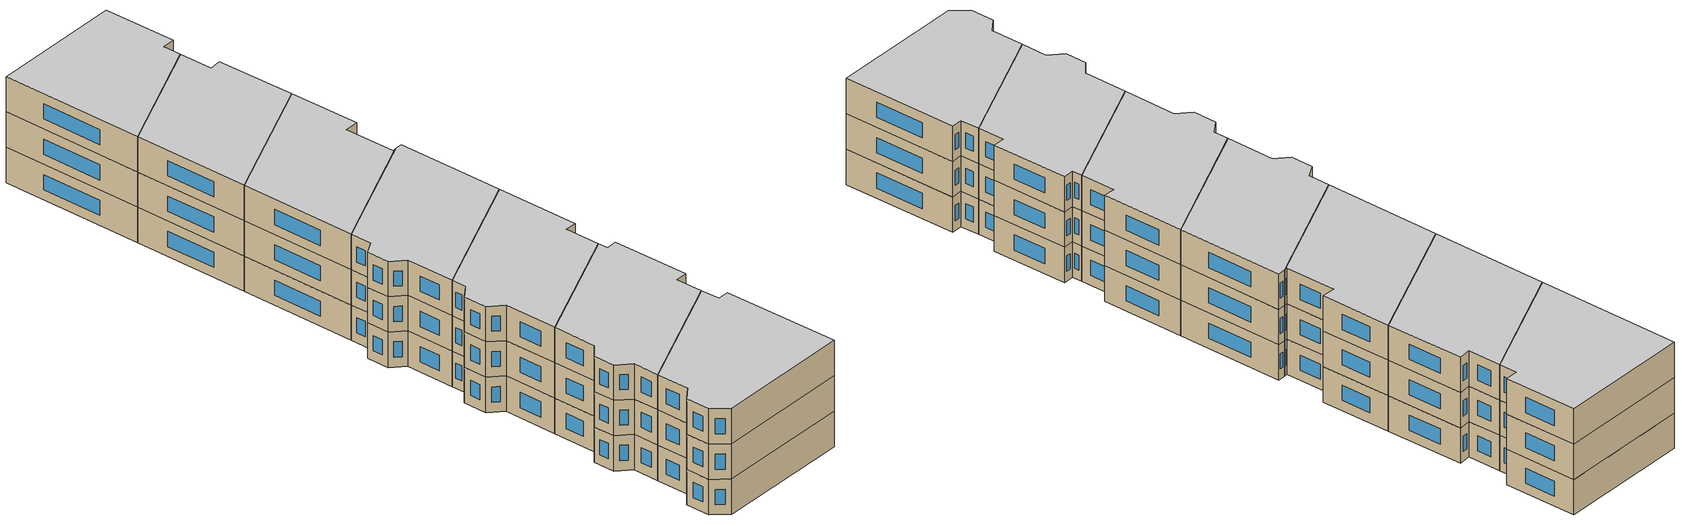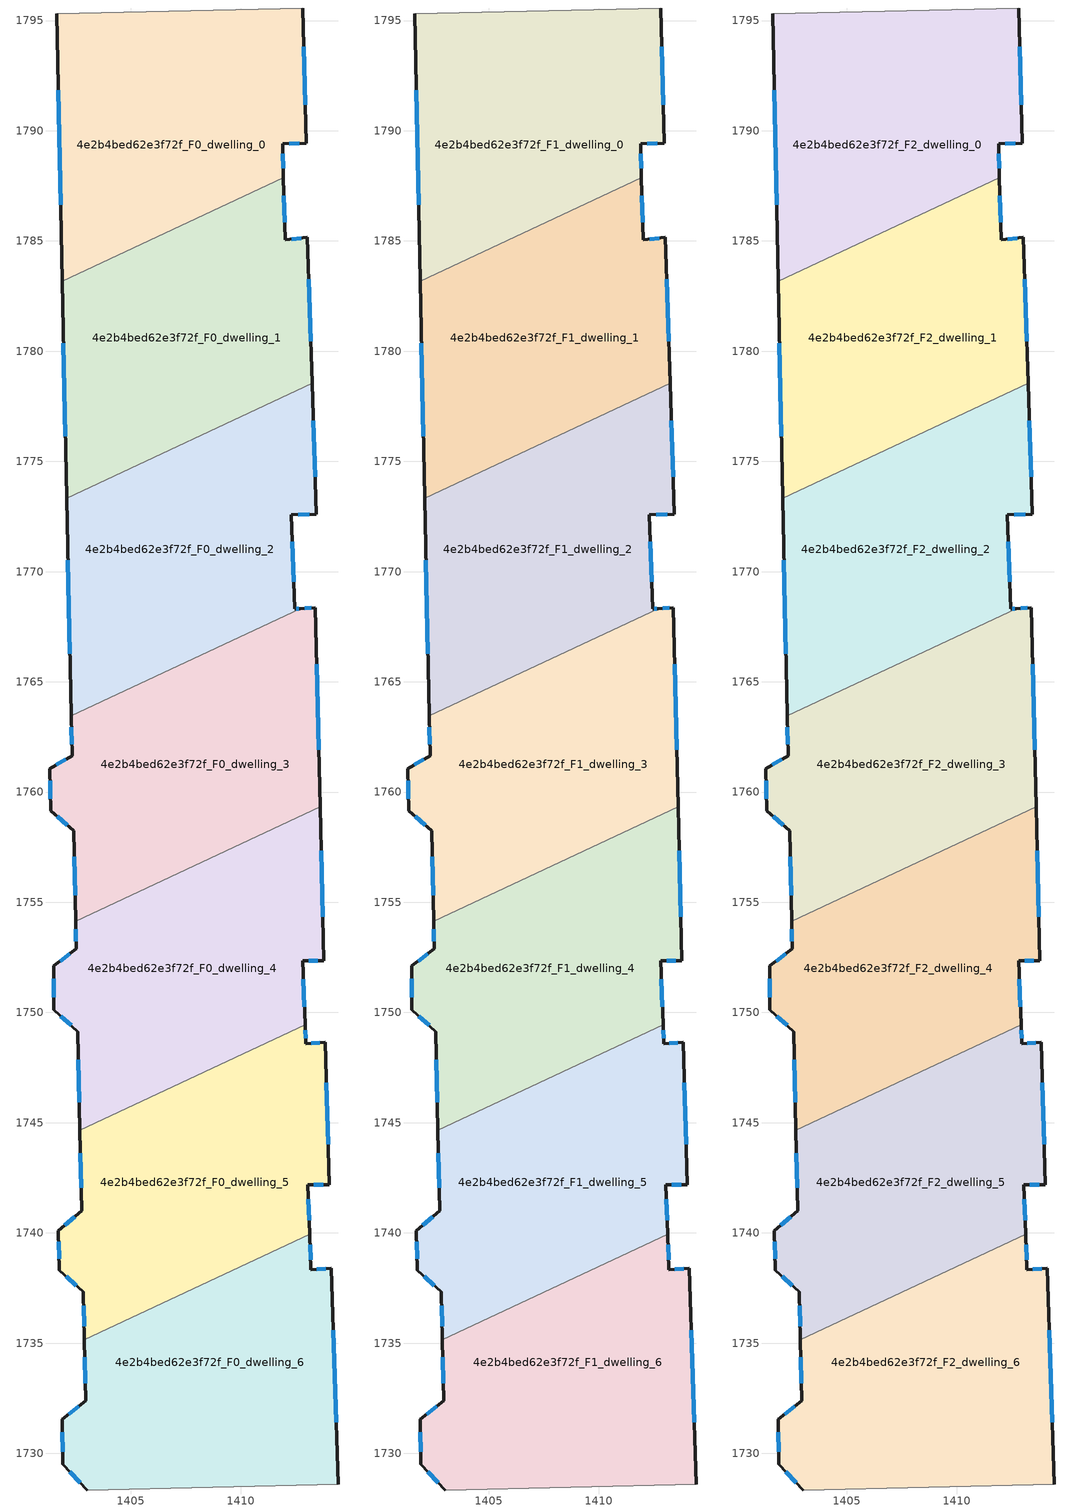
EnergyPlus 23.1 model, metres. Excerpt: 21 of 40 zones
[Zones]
4e2b4bed62e3f72f_F0_dwelling_0
 floor ground (EU_floor_Construction): 1412.81,1795.57 1412.97,1789.43 1411.9,1789.4 1411.94,1787.87 1401.9,1783.16 1401.64,1795.31 z0
 wall outside (EU_wall_Construction): 1401.64,1795.31 1401.9,1783.16 / 1411.94,1787.87 1411.9,1789.4 1412.97,1789.43 1412.81,1795.57 z0:3
 wall to 4e2b4bed62e3f72f_F0_dwelling_1 (EU_wall_Construction): 1401.9,1783.16 1411.94,1787.87 z0:3
 wall adiabatic (EU_wall_Construction): 1412.81,1795.57 1401.64,1795.31 z0:3
 window (EU_Window_Construction): 1401.71,1791.84 1401.82,1786.63 / 1412.92,1791.19 1412.85,1793.82 / 1412.2,1789.41 1412.66,1789.42 / 1411.93,1788.3 1411.91,1788.96 z0.86:2.14
4e2b4bed62e3f72f_F0_dwelling_1
 floor ground (EU_floor_Construction): 1411.94,1787.87 1412.01,1785.05 1413.02,1785.16 1413.23,1778.55 1402.1,1773.34 1401.9,1783.16 z0
 wall outside (EU_wall_Construction): 1401.9,1783.16 1402.1,1773.34 / 1413.23,1778.55 1413.02,1785.16 1412.01,1785.05 1411.94,1787.87 z0:3
 wall to 4e2b4bed62e3f72f_F0_dwelling_2 (EU_wall_Construction): 1402.1,1773.34 1413.23,1778.55 z0:3
 window (EU_Window_Construction): 1401.95,1780.36 1402.04,1776.14 / 1411.99,1785.86 1411.96,1787.06 / 1412.73,1785.13 1412.3,1785.08 / 1413.17,1780.44 1413.08,1783.27 z0.86:2.14
4e2b4bed62e3f72f_F0_dwelling_2
 floor ground (EU_floor_Construction): 1413.23,1778.55 1413.43,1772.61 1412.28,1772.58 1412.44,1768.31 1412.7,1768.32 1402.31,1763.46 1402.1,1773.34 z0
 wall outside (EU_wall_Construction): 1412.7,1768.32 1412.44,1768.31 1412.28,1772.58 1413.43,1772.61 1413.23,1778.55 / 1402.1,1773.34 1402.31,1763.46 z0:3
 wall to 4e2b4bed62e3f72f_F0_dwelling_3 (EU_wall_Construction): 1402.31,1763.46 1412.7,1768.32 z0:3
 window (EU_Window_Construction): 1412.62,1768.32 1412.51,1768.31 / 1402.16,1770.51 1402.25,1766.28 / 1413.37,1774.31 1413.29,1776.85 / 1412.61,1772.59 1413.1,1772.6 / 1412.39,1769.53 1412.33,1771.36 z0.86:2.14
4e2b4bed62e3f72f_F0_dwelling_3
 floor ground (EU_floor_Construction): 1413.38,1768.37 1413.6,1759.33 1402.5,1754.14 1402.42,1758.25 1401.38,1759.15 1401.33,1761.06 1402.35,1761.66 1402.31,1763.46 1412.7,1768.32 z0
 wall outside (EU_wall_Construction): 1402.31,1763.46 1402.35,1761.66 1401.33,1761.06 1401.38,1759.15 1402.42,1758.25 1402.5,1754.14 / 1413.6,1759.33 1413.38,1768.37 1412.7,1768.32 z0:3
 wall to 4e2b4bed62e3f72f_F0_dwelling_4 (EU_wall_Construction): 1402.5,1754.14 1413.6,1759.33 z0:3
 window (EU_Window_Construction): 1402.44,1757.07 1402.48,1755.31 / 1401.67,1758.89 1402.12,1758.5 / 1401.34,1760.52 1401.36,1759.7 / 1402.06,1761.49 1401.62,1761.23 / 1402.32,1762.94 1402.34,1762.17 / 1413.19,1768.35 1412.89,1768.34 / 1413.54,1761.91 1413.44,1765.79 z0.86:2.14
4e2b4bed62e3f72f_F0_dwelling_4
 floor ground (EU_floor_Construction): 1413.6,1759.33 1413.77,1752.35 1412.81,1752.35 1412.92,1749.44 1402.7,1744.65 1402.61,1749.13 1401.52,1750.12 1401.51,1752.11 1402.53,1752.88 1402.5,1754.14 z0
 wall outside (EU_wall_Construction): 1402.5,1754.14 1402.53,1752.88 1401.51,1752.11 1401.52,1750.12 1402.61,1749.13 1402.7,1744.65 / 1412.92,1749.44 1412.81,1752.35 1413.77,1752.35 1413.6,1759.33 z0:3
 wall to 4e2b4bed62e3f72f_F0_dwelling_5 (EU_wall_Construction): 1402.7,1744.65 1412.92,1749.44 z0:3
 window (EU_Window_Construction): 1402.64,1747.85 1402.68,1745.93 / 1401.83,1749.83 1402.3,1749.41 / 1401.51,1751.54 1401.52,1750.69 / 1402.24,1752.66 1401.8,1752.33 / 1402.51,1753.78 1402.52,1753.24 / 1413.72,1754.34 1413.65,1757.34 / 1413.09,1752.35 1413.49,1752.35 / 1412.89,1750.27 1412.84,1751.52 z0.86:2.14
4e2b4bed62e3f72f_F0_dwelling_5
 floor ground (EU_floor_Construction): 1413.83,1748.65 1414.02,1742.19 1413.04,1742.18 1413.12,1739.93 1402.9,1735.14 1402.86,1737.32 1401.77,1738.32 1401.72,1740.1 1402.78,1741 1402.7,1744.65 1412.92,1749.44 1412.95,1748.57 z0
 wall outside (EU_wall_Construction): 1413.12,1739.93 1413.04,1742.18 1414.02,1742.19 1413.83,1748.65 1412.95,1748.57 1412.92,1749.44 / 1402.7,1744.65 1402.78,1741 1401.72,1740.1 1401.77,1738.32 1402.86,1737.32 1402.9,1735.14 z0:3
 wall to 4e2b4bed62e3f72f_F0_dwelling_6 (EU_wall_Construction): 1402.9,1735.14 1413.12,1739.93 z0:3
 window (EU_Window_Construction): 1413.32,1742.18 1413.74,1742.18 / 1413.1,1740.57 1413.06,1741.54 / 1402.87,1736.7 1402.89,1735.76 / 1402.08,1738.03 1402.55,1737.6 / 1401.73,1739.59 1401.76,1738.82 / 1402.47,1740.74 1402.02,1740.35 / 1402.72,1743.61 1402.76,1742.04 / 1412.94,1748.82 1412.93,1749.19 / 1413.58,1748.63 1413.2,1748.59 / 1413.96,1744.03 1413.88,1746.8 z0.86:2.14
4e2b4bed62e3f72f_F0_dwelling_6
 floor ground (EU_floor_Construction): 1413.12,1739.93 1413.18,1738.33 1414.11,1738.38 1414.42,1728.61 1403.04,1728.34 1401.93,1729.49 1401.89,1731.54 1402.96,1732.38 1402.9,1735.14 z0
 wall outside (EU_wall_Construction): 1402.9,1735.14 1402.96,1732.38 1401.89,1731.54 1401.93,1729.49 1403.04,1728.34 / 1414.42,1728.61 1414.11,1738.38 1413.18,1738.33 1413.12,1739.93 z0:3
 wall adiabatic (EU_wall_Construction): 1403.04,1728.34 1414.42,1728.61 z0:3
 window (EU_Window_Construction): 1402.25,1729.16 1402.72,1728.67 / 1401.9,1730.96 1401.92,1730.08 / 1402.65,1732.14 1402.2,1731.78 / 1402.92,1734.35 1402.94,1733.17 / 1413.17,1738.78 1413.14,1739.47 / 1413.85,1738.37 1413.45,1738.34 / 1414.33,1731.4 1414.2,1735.59 z0.86:2.14
4e2b4bed62e3f72f_F1_dwelling_0
 floor to 4e2b4bed62e3f72f_F0_dwelling_0 (EU_floor_Construction): 1412.81,1795.57 1412.97,1789.43 1411.9,1789.4 1411.94,1787.87 1401.9,1783.16 1401.64,1795.31 z3
 wall outside (EU_wall_Construction): 1401.64,1795.31 1401.9,1783.16 / 1411.94,1787.87 1411.9,1789.4 1412.97,1789.43 1412.81,1795.57 z3:6
 wall to 4e2b4bed62e3f72f_F1_dwelling_1 (EU_wall_Construction): 1401.9,1783.16 1411.94,1787.87 z3:6
 wall adiabatic (EU_wall_Construction): 1412.81,1795.57 1401.64,1795.31 z3:6
 window (EU_Window_Construction): 1401.71,1791.84 1401.82,1786.63 / 1412.92,1791.19 1412.85,1793.82 / 1412.2,1789.41 1412.66,1789.42 / 1411.93,1788.3 1411.91,1788.96 z3.86:5.14
4e2b4bed62e3f72f_F1_dwelling_1
 floor to 4e2b4bed62e3f72f_F0_dwelling_1 (EU_floor_Construction): 1411.94,1787.87 1412.01,1785.05 1413.02,1785.16 1413.23,1778.55 1402.1,1773.34 1401.9,1783.16 z3
 wall outside (EU_wall_Construction): 1401.9,1783.16 1402.1,1773.34 / 1413.23,1778.55 1413.02,1785.16 1412.01,1785.05 1411.94,1787.87 z3:6
 wall to 4e2b4bed62e3f72f_F1_dwelling_2 (EU_wall_Construction): 1402.1,1773.34 1413.23,1778.55 z3:6
 window (EU_Window_Construction): 1401.95,1780.36 1402.04,1776.14 / 1411.99,1785.86 1411.96,1787.06 / 1412.73,1785.13 1412.3,1785.08 / 1413.17,1780.44 1413.08,1783.27 z3.86:5.14
4e2b4bed62e3f72f_F1_dwelling_2
 floor to 4e2b4bed62e3f72f_F0_dwelling_2 (EU_floor_Construction): 1413.23,1778.55 1413.43,1772.61 1412.28,1772.58 1412.44,1768.31 1412.7,1768.32 1402.31,1763.46 1402.1,1773.34 z3
 wall outside (EU_wall_Construction): 1412.7,1768.32 1412.44,1768.31 1412.28,1772.58 1413.43,1772.61 1413.23,1778.55 / 1402.1,1773.34 1402.31,1763.46 z3:6
 wall to 4e2b4bed62e3f72f_F1_dwelling_3 (EU_wall_Construction): 1402.31,1763.46 1412.7,1768.32 z3:6
 window (EU_Window_Construction): 1412.62,1768.32 1412.51,1768.31 / 1402.16,1770.51 1402.25,1766.28 / 1413.37,1774.31 1413.29,1776.85 / 1412.61,1772.59 1413.1,1772.6 / 1412.39,1769.53 1412.33,1771.36 z3.86:5.14
4e2b4bed62e3f72f_F1_dwelling_3
 floor to 4e2b4bed62e3f72f_F0_dwelling_3 (EU_floor_Construction): 1413.38,1768.37 1413.6,1759.33 1402.5,1754.14 1402.42,1758.25 1401.38,1759.15 1401.33,1761.06 1402.35,1761.66 1402.31,1763.46 1412.7,1768.32 z3
 wall outside (EU_wall_Construction): 1402.31,1763.46 1402.35,1761.66 1401.33,1761.06 1401.38,1759.15 1402.42,1758.25 1402.5,1754.14 / 1413.6,1759.33 1413.38,1768.37 1412.7,1768.32 z3:6
 wall to 4e2b4bed62e3f72f_F1_dwelling_4 (EU_wall_Construction): 1402.5,1754.14 1413.6,1759.33 z3:6
 window (EU_Window_Construction): 1402.44,1757.07 1402.48,1755.31 / 1401.67,1758.89 1402.12,1758.5 / 1401.34,1760.52 1401.36,1759.7 / 1402.06,1761.49 1401.62,1761.23 / 1402.32,1762.94 1402.34,1762.17 / 1413.19,1768.35 1412.89,1768.34 / 1413.54,1761.91 1413.44,1765.79 z3.86:5.14
4e2b4bed62e3f72f_F1_dwelling_4
 floor to 4e2b4bed62e3f72f_F0_dwelling_4 (EU_floor_Construction): 1413.6,1759.33 1413.77,1752.35 1412.81,1752.35 1412.92,1749.44 1402.7,1744.65 1402.61,1749.13 1401.52,1750.12 1401.51,1752.11 1402.53,1752.88 1402.5,1754.14 z3
 wall outside (EU_wall_Construction): 1402.5,1754.14 1402.53,1752.88 1401.51,1752.11 1401.52,1750.12 1402.61,1749.13 1402.7,1744.65 / 1412.92,1749.44 1412.81,1752.35 1413.77,1752.35 1413.6,1759.33 z3:6
 wall to 4e2b4bed62e3f72f_F1_dwelling_5 (EU_wall_Construction): 1402.7,1744.65 1412.92,1749.44 z3:6
 window (EU_Window_Construction): 1402.64,1747.85 1402.68,1745.93 / 1401.83,1749.83 1402.3,1749.41 / 1401.51,1751.54 1401.52,1750.69 / 1402.24,1752.66 1401.8,1752.33 / 1402.51,1753.78 1402.52,1753.24 / 1413.72,1754.34 1413.65,1757.34 / 1413.09,1752.35 1413.49,1752.35 / 1412.89,1750.27 1412.84,1751.52 z3.86:5.14
4e2b4bed62e3f72f_F1_dwelling_5
 floor to 4e2b4bed62e3f72f_F0_dwelling_5 (EU_floor_Construction): 1413.83,1748.65 1414.02,1742.19 1413.04,1742.18 1413.12,1739.93 1402.9,1735.14 1402.86,1737.32 1401.77,1738.32 1401.72,1740.1 1402.78,1741 1402.7,1744.65 1412.92,1749.44 1412.95,1748.57 z3
 wall outside (EU_wall_Construction): 1413.12,1739.93 1413.04,1742.18 1414.02,1742.19 1413.83,1748.65 1412.95,1748.57 1412.92,1749.44 / 1402.7,1744.65 1402.78,1741 1401.72,1740.1 1401.77,1738.32 1402.86,1737.32 1402.9,1735.14 z3:6
 wall to 4e2b4bed62e3f72f_F1_dwelling_6 (EU_wall_Construction): 1402.9,1735.14 1413.12,1739.93 z3:6
 window (EU_Window_Construction): 1413.32,1742.18 1413.74,1742.18 / 1413.1,1740.57 1413.06,1741.54 / 1402.87,1736.7 1402.89,1735.76 / 1402.08,1738.03 1402.55,1737.6 / 1401.73,1739.59 1401.76,1738.82 / 1402.47,1740.74 1402.02,1740.35 / 1402.72,1743.61 1402.76,1742.04 / 1412.94,1748.82 1412.93,1749.19 / 1413.58,1748.63 1413.2,1748.59 / 1413.96,1744.03 1413.88,1746.8 z3.86:5.14
4e2b4bed62e3f72f_F1_dwelling_6
 floor to 4e2b4bed62e3f72f_F0_dwelling_6 (EU_floor_Construction): 1413.12,1739.93 1413.18,1738.33 1414.11,1738.38 1414.42,1728.61 1403.04,1728.34 1401.93,1729.49 1401.89,1731.54 1402.96,1732.38 1402.9,1735.14 z3
 wall outside (EU_wall_Construction): 1402.9,1735.14 1402.96,1732.38 1401.89,1731.54 1401.93,1729.49 1403.04,1728.34 / 1414.42,1728.61 1414.11,1738.38 1413.18,1738.33 1413.12,1739.93 z3:6
 wall adiabatic (EU_wall_Construction): 1403.04,1728.34 1414.42,1728.61 z3:6
 window (EU_Window_Construction): 1402.25,1729.16 1402.72,1728.67 / 1401.9,1730.96 1401.92,1730.08 / 1402.65,1732.14 1402.2,1731.78 / 1402.92,1734.35 1402.94,1733.17 / 1413.17,1738.78 1413.14,1739.47 / 1413.85,1738.37 1413.45,1738.34 / 1414.33,1731.4 1414.2,1735.59 z3.86:5.14
4e2b4bed62e3f72f_F2_dwelling_0
 floor to 4e2b4bed62e3f72f_F1_dwelling_0 (EU_floor_Construction): 1412.81,1795.57 1412.97,1789.43 1411.9,1789.4 1411.94,1787.87 1401.9,1783.16 1401.64,1795.31 z6
 wall outside (EU_wall_Construction): 1401.64,1795.31 1401.9,1783.16 / 1411.94,1787.87 1411.9,1789.4 1412.97,1789.43 1412.81,1795.57 z6:9
 wall to 4e2b4bed62e3f72f_F2_dwelling_1 (EU_wall_Construction): 1401.9,1783.16 1411.94,1787.87 z6:9
 wall adiabatic (EU_wall_Construction): 1412.81,1795.57 1401.64,1795.31 z6:9
 window (EU_Window_Construction): 1401.71,1791.84 1401.82,1786.63 / 1412.92,1791.19 1412.85,1793.82 / 1412.2,1789.41 1412.66,1789.42 / 1411.93,1788.3 1411.91,1788.96 z6.86:8.14
 ceiling to 4e2b4bed62e3f72f_F3_dwelling_0 (EU_floor_Construction): 1411.94,1787.87 1411.9,1789.4 1412.97,1789.43 1412.81,1795.57 1401.64,1795.31 1401.9,1783.16 z9
4e2b4bed62e3f72f_F2_dwelling_1
 floor to 4e2b4bed62e3f72f_F1_dwelling_1 (EU_floor_Construction): 1411.94,1787.87 1412.01,1785.05 1413.02,1785.16 1413.23,1778.55 1402.1,1773.34 1401.9,1783.16 z6
 wall outside (EU_wall_Construction): 1401.9,1783.16 1402.1,1773.34 / 1413.23,1778.55 1413.02,1785.16 1412.01,1785.05 1411.94,1787.87 z6:9
 wall to 4e2b4bed62e3f72f_F2_dwelling_2 (EU_wall_Construction): 1402.1,1773.34 1413.23,1778.55 z6:9
 window (EU_Window_Construction): 1401.95,1780.36 1402.04,1776.14 / 1411.99,1785.86 1411.96,1787.06 / 1412.73,1785.13 1412.3,1785.08 / 1413.17,1780.44 1413.08,1783.27 z6.86:8.14
 ceiling to 4e2b4bed62e3f72f_F3_dwelling_1 (EU_floor_Construction): 1413.23,1778.55 1413.02,1785.16 1412.01,1785.05 1411.94,1787.87 1401.9,1783.16 1402.1,1773.34 z9
4e2b4bed62e3f72f_F2_dwelling_2
 floor to 4e2b4bed62e3f72f_F1_dwelling_2 (EU_floor_Construction): 1413.23,1778.55 1413.43,1772.61 1412.28,1772.58 1412.44,1768.31 1412.7,1768.32 1402.31,1763.46 1402.1,1773.34 z6
 wall outside (EU_wall_Construction): 1412.7,1768.32 1412.44,1768.31 1412.28,1772.58 1413.43,1772.61 1413.23,1778.55 / 1402.1,1773.34 1402.31,1763.46 z6:9
 wall to 4e2b4bed62e3f72f_F2_dwelling_3 (EU_wall_Construction): 1402.31,1763.46 1412.7,1768.32 z6:9
 window (EU_Window_Construction): 1412.62,1768.32 1412.51,1768.31 / 1402.16,1770.51 1402.25,1766.28 / 1413.37,1774.31 1413.29,1776.85 / 1412.61,1772.59 1413.1,1772.6 / 1412.39,1769.53 1412.33,1771.36 z6.86:8.14
 ceiling to 4e2b4bed62e3f72f_F3_dwelling_2 (EU_floor_Construction): 1412.7,1768.32 1412.44,1768.31 1412.28,1772.58 1413.43,1772.61 1413.23,1778.55 1402.1,1773.34 1402.31,1763.46 z9
4e2b4bed62e3f72f_F2_dwelling_3
 floor to 4e2b4bed62e3f72f_F1_dwelling_3 (EU_floor_Construction): 1413.38,1768.37 1413.6,1759.33 1402.5,1754.14 1402.42,1758.25 1401.38,1759.15 1401.33,1761.06 1402.35,1761.66 1402.31,1763.46 1412.7,1768.32 z6
 wall outside (EU_wall_Construction): 1402.31,1763.46 1402.35,1761.66 1401.33,1761.06 1401.38,1759.15 1402.42,1758.25 1402.5,1754.14 / 1413.6,1759.33 1413.38,1768.37 1412.7,1768.32 z6:9
 wall to 4e2b4bed62e3f72f_F2_dwelling_4 (EU_wall_Construction): 1402.5,1754.14 1413.6,1759.33 z6:9
 window (EU_Window_Construction): 1402.44,1757.07 1402.48,1755.31 / 1401.67,1758.89 1402.12,1758.5 / 1401.34,1760.52 1401.36,1759.7 / 1402.06,1761.49 1401.62,1761.23 / 1402.32,1762.94 1402.34,1762.17 / 1413.19,1768.35 1412.89,1768.34 / 1413.54,1761.91 1413.44,1765.79 z6.86:8.14
 ceiling to 4e2b4bed62e3f72f_F3_dwelling_3 (EU_floor_Construction): 1413.6,1759.33 1413.38,1768.37 1412.7,1768.32 1402.31,1763.46 1402.35,1761.66 1401.33,1761.06 1401.38,1759.15 1402.42,1758.25 1402.5,1754.14 z9
4e2b4bed62e3f72f_F2_dwelling_4
 floor to 4e2b4bed62e3f72f_F1_dwelling_4 (EU_floor_Construction): 1413.6,1759.33 1413.77,1752.35 1412.81,1752.35 1412.92,1749.44 1402.7,1744.65 1402.61,1749.13 1401.52,1750.12 1401.51,1752.11 1402.53,1752.88 1402.5,1754.14 z6
 wall outside (EU_wall_Construction): 1402.5,1754.14 1402.53,1752.88 1401.51,1752.11 1401.52,1750.12 1402.61,1749.13 1402.7,1744.65 / 1412.92,1749.44 1412.81,1752.35 1413.77,1752.35 1413.6,1759.33 z6:9
 wall to 4e2b4bed62e3f72f_F2_dwelling_5 (EU_wall_Construction): 1402.7,1744.65 1412.92,1749.44 z6:9
 window (EU_Window_Construction): 1402.64,1747.85 1402.68,1745.93 / 1401.83,1749.83 1402.3,1749.41 / 1401.51,1751.54 1401.52,1750.69 / 1402.24,1752.66 1401.8,1752.33 / 1402.51,1753.78 1402.52,1753.24 / 1413.72,1754.34 1413.65,1757.34 / 1413.09,1752.35 1413.49,1752.35 / 1412.89,1750.27 1412.84,1751.52 z6.86:8.14
 ceiling to 4e2b4bed62e3f72f_F3_dwelling_4 (EU_floor_Construction): 1412.92,1749.44 1412.81,1752.35 1413.77,1752.35 1413.6,1759.33 1402.5,1754.14 1402.53,1752.88 1401.51,1752.11 1401.52,1750.12 1402.61,1749.13 1402.7,1744.65 z9
4e2b4bed62e3f72f_F2_dwelling_5
 floor to 4e2b4bed62e3f72f_F1_dwelling_5 (EU_floor_Construction): 1413.83,1748.65 1414.02,1742.19 1413.04,1742.18 1413.12,1739.93 1402.9,1735.14 1402.86,1737.32 1401.77,1738.32 1401.72,1740.1 1402.78,1741 1402.7,1744.65 1412.92,1749.44 1412.95,1748.57 z6
 wall outside (EU_wall_Construction): 1413.12,1739.93 1413.04,1742.18 1414.02,1742.19 1413.83,1748.65 1412.95,1748.57 1412.92,1749.44 / 1402.7,1744.65 1402.78,1741 1401.72,1740.1 1401.77,1738.32 1402.86,1737.32 1402.9,1735.14 z6:9
 wall to 4e2b4bed62e3f72f_F2_dwelling_6 (EU_wall_Construction): 1402.9,1735.14 1413.12,1739.93 z6:9
 window (EU_Window_Construction): 1413.32,1742.18 1413.74,1742.18 / 1413.1,1740.57 1413.06,1741.54 / 1402.87,1736.7 1402.89,1735.76 / 1402.08,1738.03 1402.55,1737.6 / 1401.73,1739.59 1401.76,1738.82 / 1402.47,1740.74 1402.02,1740.35 / 1402.72,1743.61 1402.76,1742.04 / 1412.94,1748.82 1412.93,1749.19 / 1413.58,1748.63 1413.2,1748.59 / 1413.96,1744.03 1413.88,1746.8 z6.86:8.14
 ceiling to 4e2b4bed62e3f72f_F3_dwelling_5 (EU_floor_Construction): 1413.12,1739.93 1413.04,1742.18 1414.02,1742.19 1413.83,1748.65 1412.95,1748.57 1412.92,1749.44 1402.7,1744.65 1402.78,1741 1401.72,1740.1 1401.77,1738.32 1402.86,1737.32 1402.9,1735.14 z9
4e2b4bed62e3f72f_F2_dwelling_6
 floor to 4e2b4bed62e3f72f_F1_dwelling_6 (EU_floor_Construction): 1413.12,1739.93 1413.18,1738.33 1414.11,1738.38 1414.42,1728.61 1403.04,1728.34 1401.93,1729.49 1401.89,1731.54 1402.96,1732.38 1402.9,1735.14 z6
 wall outside (EU_wall_Construction): 1402.9,1735.14 1402.96,1732.38 1401.89,1731.54 1401.93,1729.49 1403.04,1728.34 / 1414.42,1728.61 1414.11,1738.38 1413.18,1738.33 1413.12,1739.93 z6:9
 wall adiabatic (EU_wall_Construction): 1403.04,1728.34 1414.42,1728.61 z6:9
 window (EU_Window_Construction): 1402.25,1729.16 1402.72,1728.67 / 1401.9,1730.96 1401.92,1730.08 / 1402.65,1732.14 1402.2,1731.78 / 1402.92,1734.35 1402.94,1733.17 / 1413.17,1738.78 1413.14,1739.47 / 1413.85,1738.37 1413.45,1738.34 / 1414.33,1731.4 1414.2,1735.59 z6.86:8.14
 ceiling to 4e2b4bed62e3f72f_F3_dwelling_6 (EU_floor_Construction): 1414.42,1728.61 1414.11,1738.38 1413.18,1738.33 1413.12,1739.93 1402.9,1735.14 1402.96,1732.38 1401.89,1731.54 1401.93,1729.49 1403.04,1728.34 z9
[Building]
EU S2 Campaign: North Axis=0; Terrain=City; Solar Distribution=FullExterior
[Site:Location]
Helsinki-Vantaa.AP: Latitude=60.317; Longitude=24.963; Time Zone=2; Elevation=54.6
[SizingPeriod:WeatherFileDays]
AnnualSizingPeriod: Begin Month=1; Begin Day of Month=1; End Month=12; End Day of Month=31; Day of Week for Start Day=Monday; Use Weather File Daylight Saving Period=No; Use Weather File Rain and Snow Indicators=No
[MATERIAL]
EU_InternalMass_Material: Roughness=MediumRough; Thickness=0.1; Conductivity=1; Density=1800; Specific Heat=900; Thermal Absorptance=0.9; Solar Absorptance=0.7; Visible Absorptance=0.7
[MATERIAL:NOMASS] Roughness=MediumRough; Thermal Absorptance=0.9; Solar Absorptance=0.7; Visible Absorptance=0.7
Name | Thermal Resistance
EU_wall_NoMass | 2.29768
EU_floor_NoMass | 2.06791
[WINDOWMATERIAL:SIMPLEGLAZINGSYSTEM]
EU_Window_SimpleGlazing: UFactor=2.12775; Solar Heat Gain Coefficient=0.7; Visible Transmittance=0.7
[CONSTRUCTION]
EU_wall_Construction: EU_wall_NoMass
EU_floor_Construction: EU_floor_NoMass
EU_Window_Construction: EU_Window_SimpleGlazing
EU_InternalMass_Construction: EU_InternalMass_Material
[ZONE] Type=1; Multiplier=1; Ceiling Height=autocalculate; Floor Area=autocalculate; Part of Total Floor Area=Yes
Name | Volume
4e2b4bed62e3f72f_F0_dwelling_0; 4e2b4bed62e3f72f_F1_dwelling_0; 4e2b4bed62e3f72f_F2_dwelling_0 | 320.727
4e2b4bed62e3f72f_F0_dwelling_1; 4e2b4bed62e3f72f_F1_dwelling_1; 4e2b4bed62e3f72f_F2_dwelling_1 | 320.739
4e2b4bed62e3f72f_F0_dwelling_2; 4e2b4bed62e3f72f_F1_dwelling_2; 4e2b4bed62e3f72f_F2_dwelling_2 | 320.745
4e2b4bed62e3f72f_F0_dwelling_3; 4e2b4bed62e3f72f_F1_dwelling_3; 4e2b4bed62e3f72f_F2_dwelling_3 | 320.744
4e2b4bed62e3f72f_F0_dwelling_4; 4e2b4bed62e3f72f_F1_dwelling_4; 4e2b4bed62e3f72f_F2_dwelling_4 | 320.729
4e2b4bed62e3f72f_F0_dwelling_5; 4e2b4bed62e3f72f_F1_dwelling_5; 4e2b4bed62e3f72f_F2_dwelling_5 | 320.724
4e2b4bed62e3f72f_F0_dwelling_6; 4e2b4bed62e3f72f_F1_dwelling_6; 4e2b4bed62e3f72f_F2_dwelling_6 | 320.73
[INTERNALMASS] Construction=EU_InternalMass_Construction
Name | Zone or ZoneList | Surface Area
4e2b4bed62e3f72f_F0_dwelling_0_EU_InternalMass | 4e2b4bed62e3f72f_F0_dwelling_0 | 106.909
4e2b4bed62e3f72f_F0_dwelling_1_EU_InternalMass | 4e2b4bed62e3f72f_F0_dwelling_1 | 106.913
4e2b4bed62e3f72f_F0_dwelling_2_EU_InternalMass | 4e2b4bed62e3f72f_F0_dwelling_2 | 106.915
4e2b4bed62e3f72f_F0_dwelling_3_EU_InternalMass | 4e2b4bed62e3f72f_F0_dwelling_3 | 106.915
4e2b4bed62e3f72f_F0_dwelling_4_EU_InternalMass | 4e2b4bed62e3f72f_F0_dwelling_4 | 106.909
4e2b4bed62e3f72f_F0_dwelling_5_EU_InternalMass | 4e2b4bed62e3f72f_F0_dwelling_5 | 106.908
4e2b4bed62e3f72f_F0_dwelling_6_EU_InternalMass | 4e2b4bed62e3f72f_F0_dwelling_6 | 106.91
4e2b4bed62e3f72f_F1_dwelling_0_EU_InternalMass | 4e2b4bed62e3f72f_F1_dwelling_0 | 106.909
4e2b4bed62e3f72f_F1_dwelling_1_EU_InternalMass | 4e2b4bed62e3f72f_F1_dwelling_1 | 106.913
4e2b4bed62e3f72f_F1_dwelling_2_EU_InternalMass | 4e2b4bed62e3f72f_F1_dwelling_2 | 106.915
4e2b4bed62e3f72f_F1_dwelling_3_EU_InternalMass | 4e2b4bed62e3f72f_F1_dwelling_3 | 106.915
4e2b4bed62e3f72f_F1_dwelling_4_EU_InternalMass | 4e2b4bed62e3f72f_F1_dwelling_4 | 106.909
4e2b4bed62e3f72f_F1_dwelling_5_EU_InternalMass | 4e2b4bed62e3f72f_F1_dwelling_5 | 106.908
4e2b4bed62e3f72f_F1_dwelling_6_EU_InternalMass | 4e2b4bed62e3f72f_F1_dwelling_6 | 106.91
4e2b4bed62e3f72f_F2_dwelling_0_EU_InternalMass | 4e2b4bed62e3f72f_F2_dwelling_0 | 106.909
4e2b4bed62e3f72f_F2_dwelling_1_EU_InternalMass | 4e2b4bed62e3f72f_F2_dwelling_1 | 106.913
4e2b4bed62e3f72f_F2_dwelling_2_EU_InternalMass | 4e2b4bed62e3f72f_F2_dwelling_2 | 106.915
4e2b4bed62e3f72f_F2_dwelling_3_EU_InternalMass | 4e2b4bed62e3f72f_F2_dwelling_3 | 106.915
4e2b4bed62e3f72f_F2_dwelling_4_EU_InternalMass | 4e2b4bed62e3f72f_F2_dwelling_4 | 106.909
4e2b4bed62e3f72f_F2_dwelling_5_EU_InternalMass | 4e2b4bed62e3f72f_F2_dwelling_5 | 106.908
4e2b4bed62e3f72f_F2_dwelling_6_EU_InternalMass | 4e2b4bed62e3f72f_F2_dwelling_6 | 106.91
[OTHEREQUIPMENT] Fuel Type=Electricity; Design Level Calculation Method=Watts/Area; Power per Zone Floor Area=1; Fraction Latent=0; Fraction Radiant=0; Fraction Lost=0; Carbon Dioxide Generation Rate=0; EndUse Subcategory=EU_Step8_InternalGains
Name | Zone or ZoneList or Space or SpaceList | Schedule
EU_Step8_InternalGain_4e2b4bed62e3f72f_F0_dwelling_0_f000 | 4e2b4bed62e3f72f_F0_dwelling_0 | EU_Step8_GainSchedule_4e2b4bed62e3f72f_F0_dwelling_0_f000
EU_Step8_InternalGain_4e2b4bed62e3f72f_F0_dwelling_1_f000 | 4e2b4bed62e3f72f_F0_dwelling_1 | EU_Step8_GainSchedule_4e2b4bed62e3f72f_F0_dwelling_1_f000
EU_Step8_InternalGain_4e2b4bed62e3f72f_F0_dwelling_2_f000 | 4e2b4bed62e3f72f_F0_dwelling_2 | EU_Step8_GainSchedule_4e2b4bed62e3f72f_F0_dwelling_2_f000
EU_Step8_InternalGain_4e2b4bed62e3f72f_F0_dwelling_3_f000 | 4e2b4bed62e3f72f_F0_dwelling_3 | EU_Step8_GainSchedule_4e2b4bed62e3f72f_F0_dwelling_3_f000
EU_Step8_InternalGain_4e2b4bed62e3f72f_F0_dwelling_4_f000 | 4e2b4bed62e3f72f_F0_dwelling_4 | EU_Step8_GainSchedule_4e2b4bed62e3f72f_F0_dwelling_4_f000
EU_Step8_InternalGain_4e2b4bed62e3f72f_F0_dwelling_5_f000 | 4e2b4bed62e3f72f_F0_dwelling_5 | EU_Step8_GainSchedule_4e2b4bed62e3f72f_F0_dwelling_5_f000
EU_Step8_InternalGain_4e2b4bed62e3f72f_F0_dwelling_6_f000 | 4e2b4bed62e3f72f_F0_dwelling_6 | EU_Step8_GainSchedule_4e2b4bed62e3f72f_F0_dwelling_6_f000
EU_Step8_InternalGain_4e2b4bed62e3f72f_F1_dwelling_0_f000 | 4e2b4bed62e3f72f_F1_dwelling_0 | EU_Step8_GainSchedule_4e2b4bed62e3f72f_F1_dwelling_0_f000
EU_Step8_InternalGain_4e2b4bed62e3f72f_F1_dwelling_1_f000 | 4e2b4bed62e3f72f_F1_dwelling_1 | EU_Step8_GainSchedule_4e2b4bed62e3f72f_F1_dwelling_1_f000
EU_Step8_InternalGain_4e2b4bed62e3f72f_F1_dwelling_2_f000 | 4e2b4bed62e3f72f_F1_dwelling_2 | EU_Step8_GainSchedule_4e2b4bed62e3f72f_F1_dwelling_2_f000
EU_Step8_InternalGain_4e2b4bed62e3f72f_F1_dwelling_3_f000 | 4e2b4bed62e3f72f_F1_dwelling_3 | EU_Step8_GainSchedule_4e2b4bed62e3f72f_F1_dwelling_3_f000
EU_Step8_InternalGain_4e2b4bed62e3f72f_F1_dwelling_4_f000 | 4e2b4bed62e3f72f_F1_dwelling_4 | EU_Step8_GainSchedule_4e2b4bed62e3f72f_F1_dwelling_4_f000
EU_Step8_InternalGain_4e2b4bed62e3f72f_F1_dwelling_5_f000 | 4e2b4bed62e3f72f_F1_dwelling_5 | EU_Step8_GainSchedule_4e2b4bed62e3f72f_F1_dwelling_5_f000
EU_Step8_InternalGain_4e2b4bed62e3f72f_F1_dwelling_6_f000 | 4e2b4bed62e3f72f_F1_dwelling_6 | EU_Step8_GainSchedule_4e2b4bed62e3f72f_F1_dwelling_6_f000
EU_Step8_InternalGain_4e2b4bed62e3f72f_F2_dwelling_0_f000 | 4e2b4bed62e3f72f_F2_dwelling_0 | EU_Step8_GainSchedule_4e2b4bed62e3f72f_F2_dwelling_0_f000
EU_Step8_InternalGain_4e2b4bed62e3f72f_F2_dwelling_1_f000 | 4e2b4bed62e3f72f_F2_dwelling_1 | EU_Step8_GainSchedule_4e2b4bed62e3f72f_F2_dwelling_1_f000
EU_Step8_InternalGain_4e2b4bed62e3f72f_F2_dwelling_2_f000 | 4e2b4bed62e3f72f_F2_dwelling_2 | EU_Step8_GainSchedule_4e2b4bed62e3f72f_F2_dwelling_2_f000
EU_Step8_InternalGain_4e2b4bed62e3f72f_F2_dwelling_3_f000 | 4e2b4bed62e3f72f_F2_dwelling_3 | EU_Step8_GainSchedule_4e2b4bed62e3f72f_F2_dwelling_3_f000
EU_Step8_InternalGain_4e2b4bed62e3f72f_F2_dwelling_4_f000 | 4e2b4bed62e3f72f_F2_dwelling_4 | EU_Step8_GainSchedule_4e2b4bed62e3f72f_F2_dwelling_4_f000
EU_Step8_InternalGain_4e2b4bed62e3f72f_F2_dwelling_5_f000 | 4e2b4bed62e3f72f_F2_dwelling_5 | EU_Step8_GainSchedule_4e2b4bed62e3f72f_F2_dwelling_5_f000
EU_Step8_InternalGain_4e2b4bed62e3f72f_F2_dwelling_6_f000 | 4e2b4bed62e3f72f_F2_dwelling_6 | EU_Step8_GainSchedule_4e2b4bed62e3f72f_F2_dwelling_6_f000
[ZONEVENTILATION:DESIGNFLOWRATE] Schedule=EU_AlwaysOn; Design Flow Rate Calculation Method=AirChanges/Hour; Air Changes per Hour=0.580295; Ventilation Type=Natural; Fan Pressure Rise=0; Fan Total Efficiency=1; Constant Term Coefficient=1; Temperature Term Coefficient=0; Velocity Term Coefficient=0; Velocity Squared Term Coefficient=0; Minimum Indoor Temperature=-100; Maximum Indoor Temperature=100; Delta Temperature=-100; Minimum Outdoor Temperature=-100; Maximum Outdoor Temperature=100; Maximum Wind Speed=40
Name | Zone or ZoneList or Space or SpaceList
EU_ConstantAir_4e2b4bed62e3f72f_F0_dwelling_0 | 4e2b4bed62e3f72f_F0_dwelling_0
EU_ConstantAir_4e2b4bed62e3f72f_F0_dwelling_1 | 4e2b4bed62e3f72f_F0_dwelling_1
EU_ConstantAir_4e2b4bed62e3f72f_F0_dwelling_2 | 4e2b4bed62e3f72f_F0_dwelling_2
EU_ConstantAir_4e2b4bed62e3f72f_F0_dwelling_3 | 4e2b4bed62e3f72f_F0_dwelling_3
EU_ConstantAir_4e2b4bed62e3f72f_F0_dwelling_4 | 4e2b4bed62e3f72f_F0_dwelling_4
EU_ConstantAir_4e2b4bed62e3f72f_F0_dwelling_5 | 4e2b4bed62e3f72f_F0_dwelling_5
EU_ConstantAir_4e2b4bed62e3f72f_F0_dwelling_6 | 4e2b4bed62e3f72f_F0_dwelling_6
EU_ConstantAir_4e2b4bed62e3f72f_F1_dwelling_0 | 4e2b4bed62e3f72f_F1_dwelling_0
EU_ConstantAir_4e2b4bed62e3f72f_F1_dwelling_1 | 4e2b4bed62e3f72f_F1_dwelling_1
EU_ConstantAir_4e2b4bed62e3f72f_F1_dwelling_2 | 4e2b4bed62e3f72f_F1_dwelling_2
EU_ConstantAir_4e2b4bed62e3f72f_F1_dwelling_3 | 4e2b4bed62e3f72f_F1_dwelling_3
EU_ConstantAir_4e2b4bed62e3f72f_F1_dwelling_4 | 4e2b4bed62e3f72f_F1_dwelling_4
EU_ConstantAir_4e2b4bed62e3f72f_F1_dwelling_5 | 4e2b4bed62e3f72f_F1_dwelling_5
EU_ConstantAir_4e2b4bed62e3f72f_F1_dwelling_6 | 4e2b4bed62e3f72f_F1_dwelling_6
EU_ConstantAir_4e2b4bed62e3f72f_F2_dwelling_0 | 4e2b4bed62e3f72f_F2_dwelling_0
EU_ConstantAir_4e2b4bed62e3f72f_F2_dwelling_1 | 4e2b4bed62e3f72f_F2_dwelling_1
EU_ConstantAir_4e2b4bed62e3f72f_F2_dwelling_2 | 4e2b4bed62e3f72f_F2_dwelling_2
EU_ConstantAir_4e2b4bed62e3f72f_F2_dwelling_3 | 4e2b4bed62e3f72f_F2_dwelling_3
EU_ConstantAir_4e2b4bed62e3f72f_F2_dwelling_4 | 4e2b4bed62e3f72f_F2_dwelling_4
EU_ConstantAir_4e2b4bed62e3f72f_F2_dwelling_5 | 4e2b4bed62e3f72f_F2_dwelling_5
EU_ConstantAir_4e2b4bed62e3f72f_F2_dwelling_6 | 4e2b4bed62e3f72f_F2_dwelling_6
[HVACTEMPLATE:THERMOSTAT] Constant Heating Setpoint=20; Constant Cooling Setpoint=50
EU_HeatOnly_4e2b4bed62e3f72f_F0_dwelling_0; EU_HeatOnly_4e2b4bed62e3f72f_F0_dwelling_1; EU_HeatOnly_4e2b4bed62e3f72f_F0_dwelling_2; EU_HeatOnly_4e2b4bed62e3f72f_F0_dwelling_3; EU_HeatOnly_4e2b4bed62e3f72f_F0_dwelling_4; EU_HeatOnly_4e2b4bed62e3f72f_F0_dwelling_5; EU_HeatOnly_4e2b4bed62e3f72f_F0_dwelling_6; EU_HeatOnly_4e2b4bed62e3f72f_F1_dwelling_0; EU_HeatOnly_4e2b4bed62e3f72f_F1_dwelling_1; EU_HeatOnly_4e2b4bed62e3f72f_F1_dwelling_2; EU_HeatOnly_4e2b4bed62e3f72f_F1_dwelling_3; EU_HeatOnly_4e2b4bed62e3f72f_F1_dwelling_4; EU_HeatOnly_4e2b4bed62e3f72f_F1_dwelling_5; EU_HeatOnly_4e2b4bed62e3f72f_F1_dwelling_6; EU_HeatOnly_4e2b4bed62e3f72f_F2_dwelling_0; EU_HeatOnly_4e2b4bed62e3f72f_F2_dwelling_1; EU_HeatOnly_4e2b4bed62e3f72f_F2_dwelling_2; EU_HeatOnly_4e2b4bed62e3f72f_F2_dwelling_3; EU_HeatOnly_4e2b4bed62e3f72f_F2_dwelling_4; EU_HeatOnly_4e2b4bed62e3f72f_F2_dwelling_5; EU_HeatOnly_4e2b4bed62e3f72f_F2_dwelling_6; EU_HeatOnly_4e2b4bed62e3f72f_F3_dwelling_0; EU_HeatOnly_4e2b4bed62e3f72f_F3_dwelling_1; EU_HeatOnly_4e2b4bed62e3f72f_F3_dwelling_2; EU_HeatOnly_4e2b4bed62e3f72f_F3_dwelling_3; EU_HeatOnly_4e2b4bed62e3f72f_F3_dwelling_4; EU_HeatOnly_4e2b4bed62e3f72f_F3_dwelling_5; EU_HeatOnly_4e2b4bed62e3f72f_F3_dwelling_6; EU_HeatOnly_4e2b4bed62e3f72f_F4_dwelling_0; EU_HeatOnly_4e2b4bed62e3f72f_F4_dwelling_1; EU_HeatOnly_4e2b4bed62e3f72f_F4_dwelling_2; EU_HeatOnly_4e2b4bed62e3f72f_F4_dwelling_3; EU_HeatOnly_4e2b4bed62e3f72f_F4_dwelling_4; EU_HeatOnly_4e2b4bed62e3f72f_F4_dwelling_5; EU_HeatOnly_4e2b4bed62e3f72f_F5_dwelling_0; EU_HeatOnly_4e2b4bed62e3f72f_F5_dwelling_1; EU_HeatOnly_4e2b4bed62e3f72f_F5_dwelling_2; EU_HeatOnly_4e2b4bed62e3f72f_F5_dwelling_3; EU_HeatOnly_4e2b4bed62e3f72f_F5_dwelling_4; EU_HeatOnly_4e2b4bed62e3f72f_F5_dwelling_5
[HVACTEMPLATE:ZONE:IDEALLOADSAIRSYSTEM] System Availability Schedule=EU_AlwaysOn; Maximum Heating Supply Air Temperature=50; Minimum Cooling Supply Air Temperature=13; Maximum Heating Supply Air Humidity Ratio=0.0156; Minimum Cooling Supply Air Humidity Ratio=0.0077; Heating Limit=NoLimit; Cooling Limit=NoLimit; Heating Availability Schedule=EU_AlwaysOn; Cooling Availability Schedule=EU_CoolingOff; Dehumidification Control Type=ConstantSensibleHeatRatio; Cooling Sensible Heat Ratio=0.7; Dehumidification Setpoint=60; Humidification Control Type=None; Humidification Setpoint=30; Outdoor Air Method=None; Outdoor Air Flow Rate per Person=0.00944; Outdoor Air Flow Rate per Zone Floor Area=0; Outdoor Air Flow Rate per Zone=0; Demand Controlled Ventilation Type=None; Outdoor Air Economizer Type=NoEconomizer; Heat Recovery Type=None; Sensible Heat Recovery Effectiveness=0.7; Latent Heat Recovery Effectiveness=0.65
Name | Template Thermostat
4e2b4bed62e3f72f_F0_dwelling_0 | EU_HeatOnly_4e2b4bed62e3f72f_F0_dwelling_0
4e2b4bed62e3f72f_F0_dwelling_1 | EU_HeatOnly_4e2b4bed62e3f72f_F0_dwelling_1
4e2b4bed62e3f72f_F0_dwelling_2 | EU_HeatOnly_4e2b4bed62e3f72f_F0_dwelling_2
4e2b4bed62e3f72f_F0_dwelling_3 | EU_HeatOnly_4e2b4bed62e3f72f_F0_dwelling_3
4e2b4bed62e3f72f_F0_dwelling_4 | EU_HeatOnly_4e2b4bed62e3f72f_F0_dwelling_4
4e2b4bed62e3f72f_F0_dwelling_5 | EU_HeatOnly_4e2b4bed62e3f72f_F0_dwelling_5
4e2b4bed62e3f72f_F0_dwelling_6 | EU_HeatOnly_4e2b4bed62e3f72f_F0_dwelling_6
4e2b4bed62e3f72f_F1_dwelling_0 | EU_HeatOnly_4e2b4bed62e3f72f_F1_dwelling_0
4e2b4bed62e3f72f_F1_dwelling_1 | EU_HeatOnly_4e2b4bed62e3f72f_F1_dwelling_1
4e2b4bed62e3f72f_F1_dwelling_2 | EU_HeatOnly_4e2b4bed62e3f72f_F1_dwelling_2
4e2b4bed62e3f72f_F1_dwelling_3 | EU_HeatOnly_4e2b4bed62e3f72f_F1_dwelling_3
4e2b4bed62e3f72f_F1_dwelling_4 | EU_HeatOnly_4e2b4bed62e3f72f_F1_dwelling_4
4e2b4bed62e3f72f_F1_dwelling_5 | EU_HeatOnly_4e2b4bed62e3f72f_F1_dwelling_5
4e2b4bed62e3f72f_F1_dwelling_6 | EU_HeatOnly_4e2b4bed62e3f72f_F1_dwelling_6
4e2b4bed62e3f72f_F2_dwelling_0 | EU_HeatOnly_4e2b4bed62e3f72f_F2_dwelling_0
4e2b4bed62e3f72f_F2_dwelling_1 | EU_HeatOnly_4e2b4bed62e3f72f_F2_dwelling_1
4e2b4bed62e3f72f_F2_dwelling_2 | EU_HeatOnly_4e2b4bed62e3f72f_F2_dwelling_2
4e2b4bed62e3f72f_F2_dwelling_3 | EU_HeatOnly_4e2b4bed62e3f72f_F2_dwelling_3
4e2b4bed62e3f72f_F2_dwelling_4 | EU_HeatOnly_4e2b4bed62e3f72f_F2_dwelling_4
4e2b4bed62e3f72f_F2_dwelling_5 | EU_HeatOnly_4e2b4bed62e3f72f_F2_dwelling_5
4e2b4bed62e3f72f_F2_dwelling_6 | EU_HeatOnly_4e2b4bed62e3f72f_F2_dwelling_6
[SIZING:ZONE] Zone Cooling Design Supply Air Temperature Input Method=SupplyAirTemperature; Zone Cooling Design Supply Air Temperature=13; Zone Heating Design Supply Air Temperature Input Method=SupplyAirTemperature; Zone Heating Design Supply Air Temperature=50; Zone Cooling Design Supply Air Humidity Ratio=0.008; Zone Heating Design Supply Air Humidity Ratio=0.008; Cooling Design Air Flow Method=DesignDay; Cooling Design Air Flow Rate=0; Cooling Minimum Air Flow per Zone Floor Area=0.000762; Cooling Minimum Air Flow=0; Cooling Minimum Air Flow Fraction=0.2; Heating Design Air Flow Method=DesignDay; Heating Design Air Flow Rate=0; Heating Maximum Air Flow per Zone Floor Area=0.002032; Heating Maximum Air Flow=0.141576; Heating Maximum Air Flow Fraction=0.3; Account for Dedicated Outdoor Air System=No; Dedicated Outdoor Air System Control Strategy=NeutralSupplyAir; Dedicated Outdoor Air Low Setpoint Temperature for Design=autosize; Dedicated Outdoor Air High Setpoint Temperature for Design=autosize; Zone Load Sizing Method=Sensible Load Only No Latent Load; Zone Latent Cooling Design Supply Air Humidity Ratio Input Method=HumidityRatioDifference; Zone Cooling Design Supply Air Humidity Ratio Difference=0.005; Zone Latent Heating Design Supply Air Humidity Ratio Input Method=HumidityRatioDifference; Zone Humidification Design Supply Air Humidity Ratio Difference=0.005
4e2b4bed62e3f72f_F0_dwelling_0; 4e2b4bed62e3f72f_F0_dwelling_1; 4e2b4bed62e3f72f_F0_dwelling_2; 4e2b4bed62e3f72f_F0_dwelling_3; 4e2b4bed62e3f72f_F0_dwelling_4; 4e2b4bed62e3f72f_F0_dwelling_5; 4e2b4bed62e3f72f_F0_dwelling_6; 4e2b4bed62e3f72f_F1_dwelling_0; 4e2b4bed62e3f72f_F1_dwelling_1; 4e2b4bed62e3f72f_F1_dwelling_2; 4e2b4bed62e3f72f_F1_dwelling_3; 4e2b4bed62e3f72f_F1_dwelling_4; 4e2b4bed62e3f72f_F1_dwelling_5; 4e2b4bed62e3f72f_F1_dwelling_6; 4e2b4bed62e3f72f_F2_dwelling_0; 4e2b4bed62e3f72f_F2_dwelling_1; 4e2b4bed62e3f72f_F2_dwelling_2; 4e2b4bed62e3f72f_F2_dwelling_3; 4e2b4bed62e3f72f_F2_dwelling_4; 4e2b4bed62e3f72f_F2_dwelling_5; 4e2b4bed62e3f72f_F2_dwelling_6
[SCHEDULE:CONSTANT]
Name | Hourly Value
EU_AlwaysOn | 1
EU_CoolingOff | 0
[SCHEDULE:FILE] Column Number=1; Rows to Skip at Top=0; Number of Hours of Data=8760; Column Separator=Comma; Interpolate to Timestep=No; Minutes per Item=60; Adjust Schedule for Daylight Savings=Yes
Name | File
EU_Step8_GainSchedule_4e2b4bed62e3f72f_F0_dwelling_0_f000 | ../../schedules/4e2b4bed62e3f72f/4e2b4bed62e3f72f_F0_dwelling_0_f000_gain.csv
EU_Step8_GainSchedule_4e2b4bed62e3f72f_F0_dwelling_1_f000 | ../../schedules/4e2b4bed62e3f72f/4e2b4bed62e3f72f_F0_dwelling_1_f000_gain.csv
EU_Step8_GainSchedule_4e2b4bed62e3f72f_F0_dwelling_2_f000 | ../../schedules/4e2b4bed62e3f72f/4e2b4bed62e3f72f_F0_dwelling_2_f000_gain.csv
EU_Step8_GainSchedule_4e2b4bed62e3f72f_F0_dwelling_3_f000 | ../../schedules/4e2b4bed62e3f72f/4e2b4bed62e3f72f_F0_dwelling_3_f000_gain.csv
EU_Step8_GainSchedule_4e2b4bed62e3f72f_F0_dwelling_4_f000 | ../../schedules/4e2b4bed62e3f72f/4e2b4bed62e3f72f_F0_dwelling_4_f000_gain.csv
EU_Step8_GainSchedule_4e2b4bed62e3f72f_F0_dwelling_5_f000 | ../../schedules/4e2b4bed62e3f72f/4e2b4bed62e3f72f_F0_dwelling_5_f000_gain.csv
EU_Step8_GainSchedule_4e2b4bed62e3f72f_F0_dwelling_6_f000 | ../../schedules/4e2b4bed62e3f72f/4e2b4bed62e3f72f_F0_dwelling_6_f000_gain.csv
EU_Step8_GainSchedule_4e2b4bed62e3f72f_F1_dwelling_0_f000 | ../../schedules/4e2b4bed62e3f72f/4e2b4bed62e3f72f_F1_dwelling_0_f000_gain.csv
EU_Step8_GainSchedule_4e2b4bed62e3f72f_F1_dwelling_1_f000 | ../../schedules/4e2b4bed62e3f72f/4e2b4bed62e3f72f_F1_dwelling_1_f000_gain.csv
EU_Step8_GainSchedule_4e2b4bed62e3f72f_F1_dwelling_2_f000 | ../../schedules/4e2b4bed62e3f72f/4e2b4bed62e3f72f_F1_dwelling_2_f000_gain.csv
EU_Step8_GainSchedule_4e2b4bed62e3f72f_F1_dwelling_3_f000 | ../../schedules/4e2b4bed62e3f72f/4e2b4bed62e3f72f_F1_dwelling_3_f000_gain.csv
EU_Step8_GainSchedule_4e2b4bed62e3f72f_F1_dwelling_4_f000 | ../../schedules/4e2b4bed62e3f72f/4e2b4bed62e3f72f_F1_dwelling_4_f000_gain.csv
EU_Step8_GainSchedule_4e2b4bed62e3f72f_F1_dwelling_5_f000 | ../../schedules/4e2b4bed62e3f72f/4e2b4bed62e3f72f_F1_dwelling_5_f000_gain.csv
EU_Step8_GainSchedule_4e2b4bed62e3f72f_F1_dwelling_6_f000 | ../../schedules/4e2b4bed62e3f72f/4e2b4bed62e3f72f_F1_dwelling_6_f000_gain.csv
EU_Step8_GainSchedule_4e2b4bed62e3f72f_F2_dwelling_0_f000 | ../../schedules/4e2b4bed62e3f72f/4e2b4bed62e3f72f_F2_dwelling_0_f000_gain.csv
EU_Step8_GainSchedule_4e2b4bed62e3f72f_F2_dwelling_1_f000 | ../../schedules/4e2b4bed62e3f72f/4e2b4bed62e3f72f_F2_dwelling_1_f000_gain.csv
EU_Step8_GainSchedule_4e2b4bed62e3f72f_F2_dwelling_2_f000 | ../../schedules/4e2b4bed62e3f72f/4e2b4bed62e3f72f_F2_dwelling_2_f000_gain.csv
EU_Step8_GainSchedule_4e2b4bed62e3f72f_F2_dwelling_3_f000 | ../../schedules/4e2b4bed62e3f72f/4e2b4bed62e3f72f_F2_dwelling_3_f000_gain.csv
EU_Step8_GainSchedule_4e2b4bed62e3f72f_F2_dwelling_4_f000 | ../../schedules/4e2b4bed62e3f72f/4e2b4bed62e3f72f_F2_dwelling_4_f000_gain.csv
EU_Step8_GainSchedule_4e2b4bed62e3f72f_F2_dwelling_5_f000 | ../../schedules/4e2b4bed62e3f72f/4e2b4bed62e3f72f_F2_dwelling_5_f000_gain.csv
EU_Step8_GainSchedule_4e2b4bed62e3f72f_F2_dwelling_6_f000 | ../../schedules/4e2b4bed62e3f72f/4e2b4bed62e3f72f_F2_dwelling_6_f000_gain.csv
